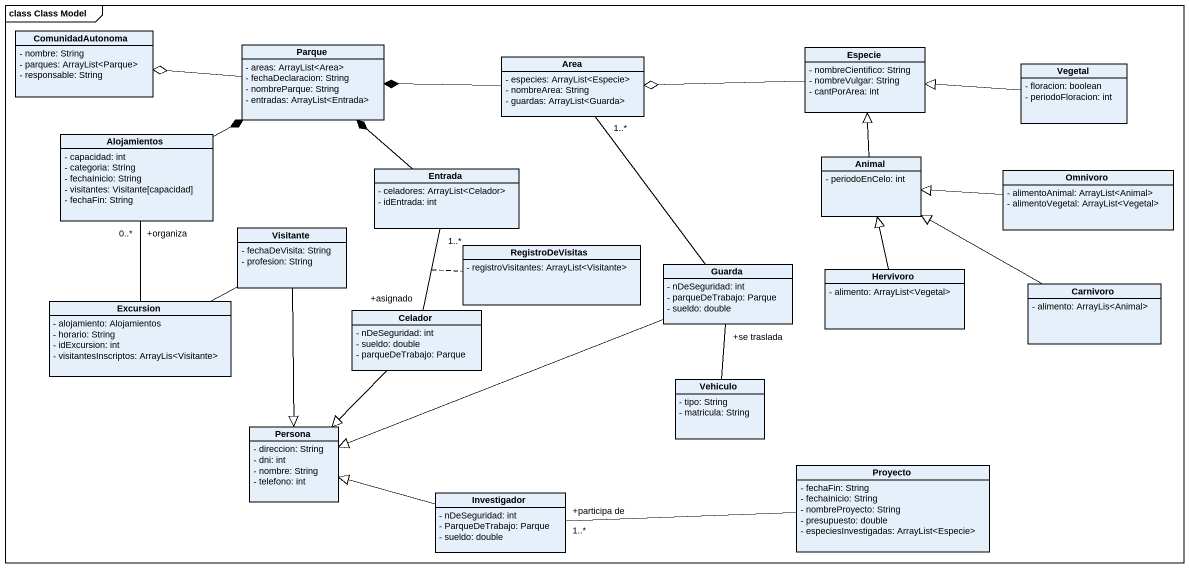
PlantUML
@startuml
mainframe class Class Model
hide circle
hide empty members
skinparam classAttributeIconSize 0
class ComunidadAutonoma {
  - nombre: String
  - parques: ArrayList<Parque>
  - responsable: String
}
class Parque {
  - areas: ArrayList<Area>
  - fechaDeclaracion: String
  - nombreParque: String
  - entradas: ArrayList<Entrada>
}
class Area {
  - especies: ArrayList<Especie>
  - nombreArea: String
  - guardas: ArrayList<Guarda>
}
class Especie {
  - nombreCientifico: String
  - nombreVulgar: String
  - cantPorArea: int
}
class Vegetal {
  - floracion: boolean
  - periodoFloracion: int
}
class Alojamientos {
  - capacidad: int
  - categoria: String
  - fechaInicio: String
  - visitantes: Visitante[capacidad]
  - fechaFin: String
}
class Entrada {
  - celadores: ArrayList<Celador>
  - idEntrada: int
}
class Animal {
  - periodoEnCelo: int
}
class Omnivoro {
  - alimentoAnimal: ArrayList<Animal>
  - alimentoVegetal: ArrayList<Vegetal>
}
class Visitante {
  - fechaDeVisita: String
  - profesion: String
}
class RegistroDeVisitas {
  - registroVisitantes: ArrayList<Visitante>
}
class Guarda {
  - nDeSeguridad: int
  - parqueDeTrabajo: Parque
  - sueldo: double
}
class Hervivoro {
  - alimento: ArrayList<Vegetal>
}
class Excursion {
  - alojamiento: Alojamientos
  - horario: String
  - idExcursion: int
  - visitantesInscriptos: ArrayLis<Visitante>
}
class Carnivoro {
  - alimento: ArrayLis<Animal>
}
class Celador {
  - nDeSeguridad: int
  - sueldo: double
  - parqueDeTrabajo: Parque
}
class Vehiculo {
  - tipo: String
  - matricula: String
}
class Persona {
  - direccion: String
  - dni: int
  - nombre: String
  - telefono: int
}
class Investigador {
  - nDeSeguridad: int
  - ParqueDeTrabajo: Parque
  - sueldo: double
}
class Proyecto {
  - fechaFin: String
  - fechaInicio: String
  - nombreProyecto: String
  - presupuesto: double
  - especiesInvestigadas: ArrayList<Especie>
}
Parque -left-o ComunidadAutonoma
Area -left-* Parque
Area "1..*" -- Guarda
Especie -left-o Area
Vegetal -left-|> Especie
Alojamientos -right-* Parque
Alojamientos "+organiza\n0..*" -- Excursion
Entrada -up-* Parque
Animal -up-|> Especie
Omnivoro -left-|> Animal
Visitante -left- Excursion
Visitante --|> Persona
Guarda -left-|> Persona
Hervivoro -up-|> Animal
Carnivoro -left-|> Animal
Celador "+asignado" -up- "1..*" Entrada
(Celador, Entrada) .. RegistroDeVisitas
Celador --|> Persona
Vehiculo -up- "+se traslada" Guarda
Investigador -left-|> Persona
Investigador "+participa de\n1..*" -right- Proyecto
@enduml
